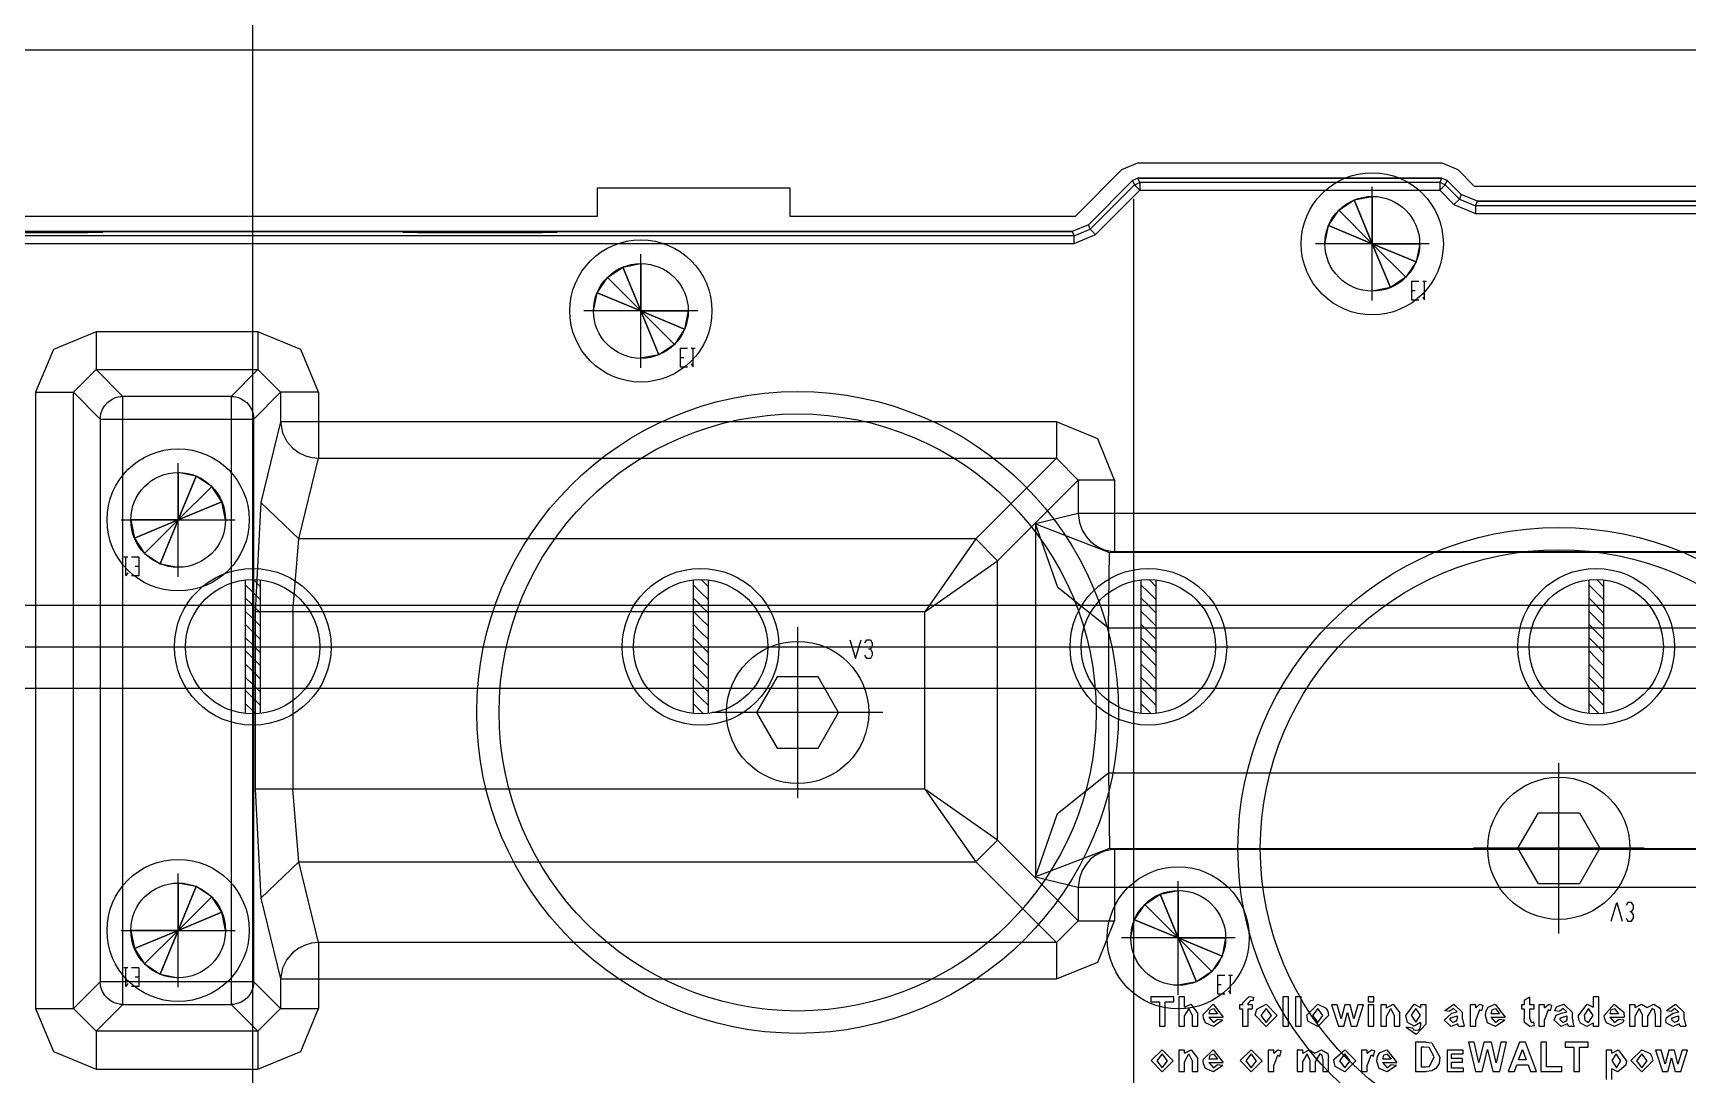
# Model space of a CAD drawing. Header units: millimetres. Extents: x -1 to 1014, y -756 to 757.
# Drawn here: x 175.8 to 235.4, y 315 to 352.5 of the extents above; entities that cross this region are included whole.
import ezdxf

# ---------------------------------------------------------------- set-up
doc = ezdxf.new("R2010")
doc.units = ezdxf.units.MM

# ---------------------------------------------------------------- blocks, each defined once
blk = doc.blocks.new('blockName2')
for points in [[(183.715, 26.3369), (183.715, 408.81)], [(101.803, 351.856), (265.628, 351.856)], [(214.988, 347.54), (215.567, 347.78)], [(215.567, 347.78), (226.498, 347.78)], [(226.498, 347.78), (227.077, 347.54)], [(213.317, 345.863), (214.988, 347.54)], [(215.567, 347.235), (215.374, 347.155)], [(215.567, 347.235), (215.374, 347.155)], [(226.497, 347.235), (215.567, 347.235)], [(215.635, 347.073), (215.567, 347.235)], [(215.567, 347.235), (226.497, 347.235)], [(226.497, 347.235), (226.43, 347.073)], [(226.69, 347.155), (226.497, 347.235)], [(226.69, 347.155), (226.497, 347.235)], [(227.077, 347.54), (227.668, 346.946)], [(196.118, 346.891), (203.042, 346.891)], [(196.118, 345.863), (196.118, 346.891)], [(203.042, 346.891), (203.042, 345.863)], [(215.374, 347.155), (213.784, 345.558)], [(215.374, 347.155), (213.784, 345.558)], [(215.442, 346.993), (213.851, 345.396)], [(214.044, 345.203), (215.635, 346.8)], [(215.374, 347.155), (215.442, 346.993)], [(215.44, 346.99), (215.635, 346.8)], [(215.442, 346.993), (215.635, 347.073)], [(226.43, 347.073), (215.635, 347.073)], [(215.635, 347.073), (215.635, 346.8)], [(215.635, 346.8), (226.43, 346.8)], [(224, 342.827), (224, 346.92)], [(226.623, 346.993), (226.43, 347.073)], [(226.43, 347.073), (226.43, 346.8)], [(226.625, 346.991), (226.43, 346.8)], [(226.43, 346.8), (226.941, 346.287)], [(226.623, 346.993), (226.69, 347.155)], [(227.134, 346.479), (226.623, 346.993)], [(227.202, 346.641), (226.69, 347.155)], [(227.202, 346.641), (226.69, 347.155)], [(227.202, 346.641), (227.134, 346.479)], [(227.781, 346.401), (227.202, 346.641)], [(227.781, 346.401), (227.202, 346.641)], [(227.668, 346.946), (241.332, 346.946)], [(215.406, 346.485), (215.406, 243.087)], [(227.134, 346.479), (226.941, 346.287)], [(226.941, 346.287), (227.713, 345.966)], [(227.134, 346.479), (227.713, 346.239)], [(227.713, 346.239), (227.781, 346.401)], [(241.287, 346.239), (227.713, 346.239)], [(227.713, 346.239), (227.713, 345.966)], [(241.219, 346.401), (227.781, 346.401)], [(227.781, 346.401), (241.219, 346.401)], [(171.312, 345.863), (196.118, 345.863)], [(203.042, 345.863), (213.317, 345.863)], [(213.784, 345.558), (213.205, 345.317)], [(213.784, 345.558), (213.205, 345.317)], [(213.272, 345.155), (213.851, 345.396)], [(213.851, 345.396), (213.784, 345.558)], [(214.044, 345.203), (213.851, 345.396)], [(227.713, 345.966), (241.287, 345.966)], [(213.272, 345.155), (154.159, 345.155)], [(154.159, 344.883), (213.272, 344.883)], [(213.205, 345.317), (154.226, 345.317)], [(173.302, 345.277), (177.773, 345.277)], [(177.773, 345.277), (178.318, 345.296)], [(178.318, 345.298), (178.863, 345.317)], [(178.863, 345.317), (188.568, 345.317)], [(188.568, 345.317), (189.113, 345.298)], [(189.113, 345.296), (189.658, 345.277)], [(189.658, 345.277), (194.129, 345.277)], [(194.129, 345.277), (194.674, 345.296)], [(194.674, 345.298), (195.219, 345.317)], [(195.219, 345.317), (213.205, 345.317)], [(213.205, 345.317), (213.272, 345.155)], [(213.272, 344.883), (214.044, 345.203)], [(213.272, 344.883), (213.272, 345.155)], [(226.047, 344.873), (221.954, 344.873)], [(197.681, 340.41), (197.681, 344.503)], [(225.412, 343.528), (225.412, 342.857), (225.681, 342.857)], [(225.412, 343.528), (225.681, 343.528)], [(225.412, 343.193), (225.547, 343.193)], [(225.815, 342.969), (225.882, 342.857), (225.882, 343.528)], [(225.815, 343.528), (225.949, 343.528)], [(199.727, 342.456), (195.634, 342.456)], [(178.078, 341.706), (176.539, 341.07), (175.902, 339.531)], [(183.901, 341.706), (178.078, 341.706)], [(178.078, 341.706), (178.078, 340.347)], [(186.077, 339.531), (185.44, 341.07), (183.901, 341.706)], [(183.901, 341.706), (183.901, 340.347)], [(199.093, 341.111), (199.093, 340.44), (199.361, 340.44)], [(199.093, 341.111), (199.361, 341.111)], [(199.093, 340.776), (199.227, 340.776)], [(199.496, 340.552), (199.563, 340.44), (199.563, 341.111)], [(199.496, 341.111), (199.63, 341.111)], [(177.262, 339.531), (178.078, 340.347)], [(178.078, 340.347), (183.901, 340.347)], [(179.041, 339.383), (178.078, 340.347)], [(183.901, 340.347), (182.938, 339.383)], [(183.901, 340.347), (184.717, 339.531)], [(175.902, 339.531), (175.902, 317.352)], [(175.902, 339.531), (177.262, 339.531)], [(177.262, 317.352), (177.262, 339.531)], [(177.262, 339.531), (178.226, 338.567)], [(183.753, 338.567), (184.717, 339.531)], [(184.717, 339.531), (184.717, 338.464)], [(186.077, 339.531), (184.717, 339.531)], [(186.077, 339.531), (186.077, 337.154)], [(178.226, 338.567), (178.249, 338.758), (178.308, 338.92), (178.388, 339.053), (178.482, 339.158), (178.582, 339.239), (178.682, 339.298), (178.78, 339.339), (178.872, 339.365), (178.958, 339.378), (179.041, 339.383)], [(179.041, 317.5), (179.041, 339.383)], [(182.938, 339.383), (179.041, 339.383)], [(182.938, 339.383), (182.938, 317.5)], [(182.938, 339.383), (183.025, 339.378), (183.109, 339.364), (183.201, 339.338), (183.298, 339.297), (183.398, 339.239), (183.497, 339.159), (183.59, 339.054), (183.671, 338.921), (183.73, 338.758), (183.753, 338.567)], [(178.226, 338.567), (178.226, 318.315)], [(178.226, 338.567), (183.753, 338.567)], [(183.753, 318.315), (183.753, 338.567)], [(184.717, 338.464), (184.009, 335.561)], [(212.632, 338.464), (184.717, 338.464)], [(184.717, 338.464), (184.786, 338.076), (184.943, 337.761), (185.152, 337.521), (185.382, 337.351), (185.616, 337.24), (185.843, 337.178), (186.077, 337.154)], [(214.728, 336.368), (214.123, 337.859), (212.632, 338.464)], [(212.632, 338.464), (212.632, 337.154)], [(185.369, 334.251), (186.077, 337.154)], [(186.077, 337.154), (212.632, 337.154)], [(212.632, 337.154), (209.729, 334.251)], [(212.632, 337.154), (213.418, 336.368)], [(181.03, 332.89), (181.03, 336.983)], [(210.515, 333.465), (213.418, 336.368)], [(213.418, 336.368), (213.418, 335.164)], [(214.728, 336.368), (213.418, 336.368)], [(214.728, 336.368), (214.728, 333.804)], [(184.009, 335.561), (183.802, 331.631)], [(185.369, 334.251), (184.009, 335.561)], [(178.983, 334.937), (183.076, 334.937)], [(213.418, 335.164), (211.884, 334.79)], [(214.504, 331.047), (212.68, 332.506), (211.884, 334.79)], [(211.884, 334.79), (214.543, 333.765)], [(211.884, 334.79), (211.884, 322.092)], [(254.59, 335.164), (213.418, 335.164)], [(213.418, 335.164), (213.462, 334.838), (213.563, 334.564), (213.699, 334.342), (213.854, 334.169), (214.015, 334.038), (214.175, 333.942), (214.329, 333.877), (214.474, 333.835), (214.605, 333.813), (214.728, 333.804)], [(185.162, 331.631), (185.369, 334.251)], [(209.729, 334.251), (185.369, 334.251)], [(209.729, 334.251), (207.895, 331.631)], [(210.515, 333.465), (209.729, 334.251)], [(179.215, 333.592), (179.081, 333.592)], [(179.215, 333.032), (179.148, 332.92), (179.148, 333.592)], [(179.618, 333.592), (179.618, 332.92), (179.349, 332.92)], [(179.618, 333.592), (179.349, 333.592)], [(214.504, 331.047), (214.543, 333.765)], [(214.543, 333.765), (214.568, 333.765)], [(214.568, 333.765), (214.728, 333.804)], [(254.59, 333.765), (214.568, 333.765)], [(214.728, 333.804), (254.59, 333.804)], [(179.618, 333.256), (179.483, 333.256)], [(207.895, 331.631), (210.515, 333.465)], [(210.515, 323.418), (210.515, 333.465)], [(183.447, 332.773), (183.447, 327.969)], [(183.447, 332.606), (183.715, 332.338)], [(183.715, 332.338), (183.984, 332.069)], [(183.741, 332.787), (183.984, 332.544)], [(183.984, 332.773), (183.984, 327.969)], [(199.561, 332.773), (199.561, 327.969)], [(199.561, 332.606), (199.829, 332.338)], [(199.829, 332.338), (200.098, 332.069)], [(199.855, 332.787), (200.098, 332.544)], [(200.098, 332.773), (200.098, 327.969)], [(215.675, 332.773), (215.675, 327.969)], [(215.675, 332.606), (215.943, 332.338)], [(215.943, 332.338), (216.212, 332.069)], [(215.969, 332.787), (216.212, 332.544)], [(216.212, 332.773), (216.212, 327.969)], [(231.789, 332.773), (231.789, 327.969)], [(231.789, 332.606), (232.057, 332.338)], [(232.057, 332.338), (232.326, 332.069)], [(232.083, 332.787), (232.326, 332.544)], [(232.326, 332.773), (232.326, 327.969)], [(96.4318, 331.864), (270.999, 331.864)], [(183.447, 332.131), (183.714, 331.864)], [(183.714, 331.864), (183.715, 331.863)], [(183.715, 331.863), (183.984, 331.594)], [(199.561, 332.131), (199.828, 331.864)], [(199.828, 331.864), (199.829, 331.863)], [(199.829, 331.863), (200.098, 331.594)], [(215.675, 332.131), (215.942, 331.864)], [(215.942, 331.864), (215.943, 331.863)], [(215.943, 331.863), (216.212, 331.594)], [(231.789, 332.131), (232.056, 331.864)], [(232.056, 331.864), (232.057, 331.863)], [(232.057, 331.863), (232.326, 331.594)], [(183.447, 331.657), (183.715, 331.388)], [(183.447, 331.182), (183.715, 330.913)], [(183.715, 331.388), (183.984, 331.12)], [(207.895, 331.631), (183.802, 331.631)], [(183.802, 331.631), (183.802, 325.252)], [(185.162, 331.631), (185.162, 325.252)], [(199.561, 331.657), (199.829, 331.388)], [(199.561, 331.182), (199.829, 330.913)], [(199.829, 331.388), (200.098, 331.12)], [(207.895, 325.252), (207.895, 331.631)], [(215.675, 331.657), (215.943, 331.388)], [(215.675, 331.182), (215.943, 330.913)], [(215.943, 331.388), (216.212, 331.12)], [(231.789, 331.657), (232.057, 331.388)], [(231.789, 331.182), (232.057, 330.913)], [(232.057, 331.388), (232.326, 331.12)], [(183.447, 330.707), (183.715, 330.439)], [(183.715, 330.913), (183.984, 330.645)], [(199.561, 330.707), (199.829, 330.439)], [(199.829, 330.913), (200.098, 330.645)], [(203.321, 331.077), (203.321, 324.938)], [(205.201, 330.627), (205.403, 329.955), (205.604, 330.627)], [(205.739, 330.515), (205.806, 330.627), (205.94, 330.627), (206.007, 330.515), (206.007, 330.403), (205.94, 330.291), (205.873, 330.291)], [(214.504, 331.047), (214.504, 325.836)], [(214.568, 331.046), (214.504, 331.047)], [(254.59, 331.046), (214.568, 331.046)], [(215.675, 330.707), (215.943, 330.439)], [(215.943, 330.913), (216.212, 330.645)], [(231.789, 330.707), (232.057, 330.439)], [(232.057, 330.913), (232.326, 330.645)], [(96.4318, 330.371), (272.492, 330.371)], [(183.447, 330.232), (183.715, 329.964)], [(183.715, 330.439), (183.783, 330.371)], [(183.715, 329.964), (183.984, 329.695)], [(183.783, 330.371), (183.984, 330.17)], [(199.561, 330.232), (199.829, 329.964)], [(199.829, 330.439), (199.897, 330.371)], [(199.829, 329.964), (200.098, 329.695)], [(199.897, 330.371), (200.098, 330.17)], [(205.94, 330.291), (206.007, 330.179), (206.007, 330.067), (205.94, 329.955), (205.806, 329.955), (205.739, 330.067)], [(215.675, 330.232), (215.943, 329.964)], [(215.943, 330.439), (216.011, 330.371)], [(215.943, 329.964), (216.212, 329.695)], [(216.011, 330.371), (216.212, 330.17)], [(231.789, 330.232), (232.057, 329.964)], [(232.057, 330.439), (232.125, 330.371)], [(232.057, 329.964), (232.326, 329.695)], [(232.125, 330.371), (232.326, 330.17)], [(183.447, 329.758), (183.715, 329.489)], [(183.715, 329.489), (183.984, 329.221)], [(199.561, 329.758), (199.829, 329.489)], [(199.829, 329.489), (200.098, 329.221)], [(215.675, 329.758), (215.943, 329.489)], [(215.943, 329.489), (216.212, 329.221)], [(231.789, 329.758), (232.057, 329.489)], [(232.057, 329.489), (232.326, 329.221)], [(96.4318, 328.878), (270.999, 328.878)], [(183.447, 329.283), (183.715, 329.014)], [(183.447, 328.808), (183.715, 328.54)], [(183.715, 329.014), (183.852, 328.878)], [(183.852, 328.878), (183.984, 328.746)], [(199.561, 329.283), (199.829, 329.014)], [(199.561, 328.808), (199.829, 328.54)], [(199.829, 329.014), (199.966, 328.878)], [(199.966, 328.878), (200.098, 328.746)], [(202.582, 329.287), (201.844, 328.008), (202.582, 326.728), (204.059, 326.728), (204.798, 328.008), (204.059, 329.287), (202.582, 329.287)], [(215.675, 329.283), (215.943, 329.014)], [(215.675, 328.808), (215.943, 328.54)], [(215.943, 329.014), (216.08, 328.878)], [(216.08, 328.878), (216.212, 328.746)], [(231.789, 329.283), (232.057, 329.014)], [(231.789, 328.808), (232.057, 328.54)], [(232.057, 329.014), (232.194, 328.878)], [(232.194, 328.878), (232.326, 328.746)], [(183.447, 328.333), (183.715, 328.065)], [(183.715, 328.54), (183.984, 328.271)], [(199.561, 328.333), (199.829, 328.065)], [(199.829, 328.54), (200.098, 328.271)], [(215.675, 328.333), (215.943, 328.065)], [(215.943, 328.54), (216.212, 328.271)], [(231.789, 328.333), (232.057, 328.065)], [(232.057, 328.54), (232.326, 328.271)], [(183.715, 328.065), (183.821, 327.96)], [(199.829, 328.065), (199.935, 327.96)], [(206.39, 328.008), (200.251, 328.008)], [(215.943, 328.065), (216.048, 327.96)], [(232.057, 328.065), (232.162, 327.96)], [(211.884, 322.092), (212.679, 324.376), (214.504, 325.836)], [(214.504, 325.836), (214.543, 323.118)], [(214.504, 325.836), (214.568, 325.836)], [(214.568, 325.836), (254.59, 325.836)], [(230.714, 320.05), (230.714, 326.189)], [(183.802, 325.252), (184.009, 321.321)], [(207.895, 325.252), (183.802, 325.252)], [(185.369, 322.631), (185.162, 325.252)], [(207.895, 325.252), (209.729, 322.631)], [(210.515, 323.418), (207.895, 325.252)], [(229.976, 321.841), (229.237, 323.12), (229.976, 324.399), (231.453, 324.399), (232.191, 323.12), (231.453, 321.841), (229.976, 321.841)], [(209.729, 322.631), (210.515, 323.418)], [(213.418, 320.515), (210.515, 323.418)], [(214.543, 323.118), (211.884, 322.092)], [(214.728, 323.078), (214.6, 323.069), (214.471, 323.047), (214.327, 323.005), (214.174, 322.939), (214.014, 322.845), (213.854, 322.714), (213.7, 322.541), (213.564, 322.319), (213.462, 322.045), (213.418, 321.718)], [(214.568, 323.117), (214.543, 323.118)], [(214.568, 323.117), (254.59, 323.117)], [(214.728, 323.078), (214.568, 323.117)], [(254.59, 323.078), (214.728, 323.078)], [(214.728, 323.078), (214.728, 320.515)], [(233.784, 323.12), (227.645, 323.12)], [(181.03, 318.119), (181.03, 322.212)], [(185.369, 322.631), (184.009, 321.321)], [(185.369, 322.631), (209.729, 322.631)], [(186.077, 319.729), (185.369, 322.631)], [(209.729, 322.631), (212.632, 319.729)], [(211.884, 322.092), (213.418, 321.718)], [(213.418, 321.718), (254.59, 321.718)], [(213.418, 321.718), (213.418, 320.515)], [(217.018, 317.85), (217.018, 321.943)], [(184.009, 321.321), (184.717, 318.419)], [(232.595, 320.5), (232.797, 321.172), (232.998, 320.5)], [(233.334, 320.836), (233.401, 320.948), (233.401, 321.06), (233.334, 321.172), (233.199, 321.172), (233.132, 321.06)], [(212.632, 318.419), (214.123, 319.023), (214.728, 320.515)], [(213.418, 320.515), (212.632, 319.729)], [(213.418, 320.515), (214.728, 320.515)], [(233.132, 320.612), (233.199, 320.5), (233.334, 320.5), (233.401, 320.612), (233.401, 320.724), (233.334, 320.836), (233.267, 320.836)], [(178.983, 320.165), (183.076, 320.165)], [(219.064, 319.897), (214.971, 319.897)], [(186.077, 319.729), (185.832, 319.703), (185.604, 319.638), (185.374, 319.527), (185.146, 319.357), (184.941, 319.118), (184.785, 318.804), (184.717, 318.419)], [(212.632, 319.729), (186.077, 319.729)], [(186.077, 319.729), (186.077, 317.352)], [(212.632, 319.729), (212.632, 318.419)], [(179.215, 318.82), (179.081, 318.82)], [(179.215, 318.261), (179.148, 318.149), (179.148, 318.82)], [(179.618, 318.82), (179.618, 318.149), (179.349, 318.149)], [(179.618, 318.82), (179.349, 318.82)], [(178.226, 318.315), (177.262, 317.352)], [(183.753, 318.315), (178.226, 318.315)], [(179.041, 317.5), (178.954, 317.505), (178.87, 317.519), (178.778, 317.544), (178.681, 317.585), (178.582, 317.644), (178.482, 317.724), (178.389, 317.829), (178.308, 317.962), (178.249, 318.124), (178.226, 318.315)], [(179.618, 318.485), (179.483, 318.485)], [(183.753, 318.315), (183.73, 318.125), (183.671, 317.962), (183.591, 317.829), (183.497, 317.724), (183.397, 317.644), (183.297, 317.585), (183.199, 317.544), (183.107, 317.518), (183.021, 317.504), (182.938, 317.5)], [(184.717, 317.352), (183.753, 318.315)], [(184.717, 318.419), (212.632, 318.419)], [(184.717, 318.419), (184.717, 317.352)], [(218.43, 318.552), (218.43, 317.881), (218.698, 317.881)], [(218.43, 318.552), (218.698, 318.552)], [(218.43, 318.216), (218.564, 318.216)], [(218.832, 317.992), (218.9, 317.881), (218.9, 318.552)], [(218.832, 318.552), (218.967, 318.552)], [(178.078, 316.536), (179.041, 317.5)], [(179.041, 317.5), (182.938, 317.5)], [(182.938, 317.5), (183.901, 316.536)], [(216.031, 317.778), (216.031, 317.601)], [(216.858, 317.778), (216.031, 317.778)], [(216.031, 317.601), (216.343, 317.601)], [(216.343, 317.601), (216.343, 316.72)], [(216.547, 316.72), (216.547, 317.601)], [(216.547, 317.601), (216.858, 317.601)], [(216.858, 317.601), (216.858, 317.778)], [(217.246, 317.778), (217.043, 317.778)], [(217.043, 317.778), (217.043, 316.72)], [(217.246, 317.403), (217.246, 317.778)], [(217.246, 317.403), (217.471, 317.506)], [(217.471, 317.506), (217.721, 317.171)], [(217.92, 317.141), (218.272, 317.506)], [(218.272, 317.506), (218.638, 317.045)], [(219.332, 317.493), (219.224, 317.493)], [(219.224, 317.493), (219.224, 317.344)], [(219.332, 317.548), (219.569, 317.791)], [(219.332, 317.548), (219.332, 317.493)], [(219.621, 317.642), (219.536, 317.545)], [(219.536, 317.493), (219.536, 317.545)], [(219.685, 317.493), (219.536, 317.493)], [(219.569, 317.791), (219.739, 317.766)], [(219.719, 317.63), (219.621, 317.642)], [(219.685, 317.344), (219.685, 317.493)], [(219.719, 317.63), (219.739, 317.766)], [(219.849, 317.333), (220.18, 317.506)], [(220.18, 317.506), (220.574, 317.108)], [(220.989, 317.778), (220.786, 317.778)], [(220.786, 317.778), (220.786, 316.72)], [(220.989, 316.72), (220.989, 317.778)], [(221.445, 317.778), (221.242, 317.778)], [(221.242, 317.778), (221.242, 316.72)], [(221.445, 316.72), (221.445, 317.778)], [(221.643, 317.117), (222.036, 317.506)], [(222.036, 317.506), (222.338, 317.372)], [(222.733, 317.493), (222.533, 317.493)], [(222.533, 317.493), (222.779, 316.72)], [(222.879, 316.986), (222.733, 317.493)], [(223.012, 317.493), (222.879, 316.986)], [(223.21, 317.493), (223.012, 317.493)], [(223.34, 316.986), (223.21, 317.493)], [(223.486, 317.493), (223.34, 316.986)], [(223.44, 316.72), (223.685, 317.493)], [(223.685, 317.493), (223.486, 317.493)], [(224.06, 317.778), (223.856, 317.778)], [(223.856, 317.778), (223.856, 317.601)], [(223.856, 317.601), (224.06, 317.601)], [(224.06, 317.493), (223.856, 317.493)], [(223.856, 317.493), (223.856, 316.72)], [(224.06, 317.601), (224.06, 317.778)], [(224.06, 316.72), (224.06, 317.493)], [(224.515, 317.493), (224.312, 317.493)], [(224.312, 317.493), (224.312, 316.72)], [(224.515, 317.381), (224.75, 317.506)], [(224.515, 317.381), (224.515, 317.493)], [(224.75, 317.506), (224.99, 317.198)], [(225.202, 317.109), (225.509, 317.506)], [(225.509, 317.506), (225.731, 317.386)], [(225.934, 317.493), (225.731, 317.493)], [(225.731, 317.493), (225.731, 317.386)], [(225.934, 316.809), (225.934, 317.493)], [(226.615, 317.289), (226.938, 317.506)], [(226.938, 317.506), (227.252, 317.21)], [(227.721, 317.493), (227.518, 317.493)], [(227.518, 317.493), (227.518, 316.72)], [(227.721, 317.385), (227.875, 317.506)], [(227.721, 317.385), (227.721, 317.493)], [(227.875, 317.506), (227.993, 317.464)], [(227.945, 317.27), (227.993, 317.464)], [(228.093, 317.269), (228.173, 317.403)], [(228.173, 317.403), (228.421, 317.506)], [(228.421, 317.506), (228.787, 317.045)], [(229.468, 317.493), (229.373, 317.493)], [(229.373, 317.493), (229.373, 317.344)], [(229.672, 317.764), (229.468, 317.642)], [(229.468, 317.642), (229.468, 317.493)], [(229.672, 317.493), (229.672, 317.764)], [(229.821, 317.493), (229.672, 317.493)], [(229.821, 317.344), (229.821, 317.493)], [(230.195, 317.493), (229.992, 317.493)], [(229.992, 317.493), (229.992, 316.72)], [(230.195, 317.385), (230.349, 317.506)], [(230.195, 317.385), (230.195, 317.493)], [(230.349, 317.506), (230.466, 317.464)], [(230.419, 317.27), (230.466, 317.464)], [(230.569, 317.289), (230.628, 317.41)], [(230.628, 317.41), (230.893, 317.506)], [(230.893, 317.506), (231.207, 317.21)], [(231.418, 317.109), (231.732, 317.506)], [(231.732, 317.506), (231.947, 317.401)], [(232.151, 317.778), (231.947, 317.778)], [(231.947, 317.778), (231.947, 317.401)], [(232.151, 316.72), (232.151, 317.778)], [(232.349, 317.101), (232.702, 317.506)], [(232.702, 317.506), (233.052, 317.224)], [(233.455, 317.493), (233.252, 317.493)], [(233.252, 317.493), (233.252, 316.72)], [(233.455, 317.389), (233.685, 317.506)], [(233.455, 317.389), (233.455, 317.493)], [(233.685, 317.506), (233.892, 317.389)], [(233.892, 317.389), (234.126, 317.506)], [(234.126, 317.506), (234.357, 317.371)], [(234.589, 317.289), (234.912, 317.506)], [(234.912, 317.506), (235.226, 317.21)], [(175.902, 317.352), (176.539, 315.813), (178.078, 315.176)], [(175.902, 317.352), (177.262, 317.352)], [(178.078, 316.536), (177.262, 317.352)], [(183.901, 315.176), (185.44, 315.813), (186.077, 317.352)], [(184.717, 317.352), (183.901, 316.536)], [(184.717, 317.352), (186.077, 317.352)], [(217.401, 317.357), (217.246, 317.109)], [(217.246, 316.72), (217.246, 317.109)], [(217.518, 317.13), (217.401, 317.357)], [(217.518, 317.13), (217.518, 316.72)], [(217.721, 316.72), (217.721, 317.171)], [(217.919, 317.101), (217.92, 317.141)], [(217.927, 317.004), (217.919, 317.101)], [(217.995, 316.837), (217.927, 317.004)], [(218.291, 316.706), (217.995, 316.837)], [(218.122, 317.045), (218.29, 316.855)], [(218.122, 317.045), (218.638, 317.045)], [(218.126, 317.167), (218.169, 317.306)], [(218.434, 317.167), (218.126, 317.167)], [(218.169, 317.306), (218.281, 317.357)], [(218.281, 317.357), (218.434, 317.167)], [(218.29, 316.855), (218.421, 316.964)], [(218.624, 316.937), (218.291, 316.706)], [(218.624, 316.937), (218.421, 316.964)], [(219.224, 317.344), (219.332, 317.344)], [(219.332, 317.344), (219.332, 316.72)], [(219.536, 317.344), (219.685, 317.344)], [(219.536, 316.72), (219.536, 317.344)], [(219.788, 317.117), (219.849, 317.333)], [(220.182, 316.706), (219.788, 317.117)], [(220.182, 317.357), (219.991, 317.106)], [(219.991, 317.106), (220.182, 316.855)], [(220.371, 317.108), (220.182, 317.357)], [(220.574, 317.108), (220.182, 316.706)], [(220.182, 316.855), (220.371, 317.108)], [(221.686, 316.905), (221.643, 317.117)], [(222.037, 316.706), (221.686, 316.905)], [(222.037, 317.357), (221.846, 317.106)], [(221.846, 317.106), (222.037, 316.855)], [(222.226, 317.108), (222.037, 317.357)], [(222.43, 317.108), (222.037, 316.706)], [(222.037, 316.855), (222.226, 317.108)], [(222.338, 317.372), (222.405, 317.258)], [(222.405, 317.258), (222.43, 317.108)], [(222.978, 316.72), (223.109, 317.217)], [(223.109, 317.217), (223.243, 316.72)], [(224.515, 317.072), (224.67, 317.357)], [(224.515, 316.72), (224.515, 317.072)], [(224.787, 317.116), (224.67, 317.357)], [(224.787, 317.116), (224.787, 316.72)], [(224.99, 316.72), (224.99, 317.198)], [(225.269, 316.851), (225.202, 317.109)], [(225.502, 316.72), (225.269, 316.851)], [(225.565, 317.357), (225.405, 317.116)], [(225.405, 317.116), (225.562, 316.869)], [(225.731, 316.849), (225.502, 316.72)], [(225.562, 316.869), (225.731, 317.111)], [(225.731, 317.111), (225.565, 317.357)], [(225.934, 316.809), (225.578, 316.421)], [(225.731, 316.849), (225.731, 316.738)], [(226.588, 316.938), (226.858, 317.184)], [(226.841, 316.706), (226.588, 316.938)], [(226.615, 317.289), (226.791, 317.262)], [(226.918, 317.357), (226.791, 317.262)], [(226.791, 316.955), (226.828, 317.023)], [(226.897, 316.855), (226.791, 316.955)], [(226.828, 317.023), (227.049, 317.086)], [(227.077, 316.81), (226.841, 316.706)], [(226.858, 317.184), (227.052, 317.236)], [(226.996, 316.89), (226.897, 316.855)], [(227.05, 317.236), (226.918, 317.357)], [(227.041, 316.953), (226.996, 316.89)], [(227.049, 317.048), (227.041, 316.953)], [(227.049, 317.086), (227.049, 317.048)], [(227.084, 316.785), (227.077, 316.81)], [(227.252, 316.973), (227.252, 317.21)], [(227.252, 316.973), (227.306, 316.72)], [(227.853, 317.303), (227.721, 316.949)], [(227.721, 316.72), (227.721, 316.949)], [(227.885, 317.299), (227.853, 317.303)], [(227.945, 317.27), (227.885, 317.299)], [(228.069, 317.101), (228.093, 317.269)], [(228.144, 316.837), (228.069, 317.101)], [(228.44, 316.706), (228.144, 316.837)], [(228.272, 317.045), (228.44, 316.855)], [(228.272, 317.045), (228.787, 317.045)], [(228.276, 317.167), (228.319, 317.306)], [(228.584, 317.167), (228.276, 317.167)], [(228.319, 317.306), (228.431, 317.357)], [(228.431, 317.357), (228.584, 317.167)], [(228.44, 316.855), (228.57, 316.964)], [(228.774, 316.937), (228.44, 316.706)], [(228.774, 316.937), (228.57, 316.964)], [(229.373, 317.344), (229.468, 317.344)], [(229.468, 317.344), (229.468, 317.001)], [(229.475, 316.855), (229.468, 317.001)], [(229.671, 316.706), (229.475, 316.855)], [(229.672, 317.344), (229.821, 317.344)], [(229.672, 317.011), (229.672, 317.344)], [(229.73, 316.855), (229.672, 317.011)], [(229.73, 316.855), (229.814, 316.875)], [(229.834, 316.733), (229.814, 316.875)], [(230.326, 317.303), (230.195, 316.949)], [(230.195, 316.72), (230.195, 316.949)], [(230.389, 317.287), (230.326, 317.303)], [(230.419, 317.27), (230.389, 317.287)], [(230.542, 316.938), (230.621, 317.113)], [(230.795, 316.706), (230.542, 316.938)], [(230.569, 317.289), (230.746, 317.262)], [(230.621, 317.113), (230.813, 317.184)], [(230.872, 317.357), (230.746, 317.262)], [(230.746, 316.955), (230.783, 317.023)], [(230.852, 316.855), (230.746, 316.955)], [(230.783, 317.023), (231.003, 317.086)], [(231.031, 316.81), (230.795, 316.706)], [(230.813, 317.184), (231.006, 317.236)], [(230.95, 316.89), (230.852, 316.855)], [(231.004, 317.236), (230.872, 317.357)], [(230.996, 316.953), (230.95, 316.89)], [(231.003, 317.048), (230.996, 316.953)], [(231.003, 317.086), (231.003, 317.048)], [(231.038, 316.785), (231.031, 316.81)], [(231.207, 316.973), (231.207, 317.21)], [(231.207, 316.973), (231.225, 316.798)], [(231.225, 316.798), (231.261, 316.72)], [(231.437, 316.952), (231.418, 317.109)], [(231.493, 316.831), (231.437, 316.952)], [(231.721, 316.706), (231.493, 316.831)], [(231.785, 317.357), (231.622, 317.121)], [(231.622, 317.121), (231.654, 316.937)], [(231.654, 316.937), (231.786, 316.855)], [(231.947, 316.831), (231.721, 316.706)], [(231.947, 317.101), (231.785, 317.357)], [(231.786, 316.855), (231.947, 317.101)], [(231.947, 316.831), (231.947, 316.72)], [(232.356, 317.004), (232.349, 317.101)], [(232.425, 316.837), (232.356, 317.004)], [(232.72, 316.706), (232.425, 316.837)], [(232.552, 317.045), (232.72, 316.855)], [(232.552, 317.045), (233.067, 317.045)], [(232.556, 317.167), (232.599, 317.306)], [(232.864, 317.167), (232.556, 317.167)], [(232.599, 317.306), (232.711, 317.357)], [(232.711, 317.357), (232.864, 317.167)], [(232.72, 316.855), (232.85, 316.964)], [(233.014, 316.853), (232.72, 316.706)], [(233.054, 316.937), (232.85, 316.964)], [(233.054, 316.937), (233.014, 316.853)], [(233.052, 317.224), (233.067, 317.045)], [(233.608, 317.357), (233.455, 317.097)], [(233.455, 316.72), (233.455, 317.097)], [(233.713, 317.146), (233.608, 317.357)], [(233.713, 317.146), (233.713, 316.72)], [(234.067, 317.357), (233.916, 317.093)], [(233.916, 316.72), (233.916, 317.093)], [(234.153, 317.313), (234.067, 317.357)], [(234.174, 317.164), (234.153, 317.313)], [(234.174, 317.164), (234.174, 316.72)], [(234.357, 317.371), (234.378, 317.212)], [(234.378, 316.72), (234.378, 317.212)], [(234.562, 316.938), (234.582, 317.037)], [(234.581, 316.841), (234.562, 316.938)], [(234.815, 316.706), (234.581, 316.841)], [(234.582, 317.037), (234.832, 317.184)], [(234.589, 317.289), (234.765, 317.262)], [(234.892, 317.357), (234.765, 317.262)], [(234.765, 316.955), (234.803, 317.023)], [(234.872, 316.855), (234.765, 316.955)], [(234.803, 317.023), (235.023, 317.086)], [(235.051, 316.81), (234.815, 316.706)], [(234.832, 317.184), (235.026, 317.236)], [(234.97, 316.89), (234.872, 316.855)], [(235.024, 317.236), (234.892, 317.357)], [(235.016, 316.953), (234.97, 316.89)], [(235.023, 317.048), (235.016, 316.953)], [(235.023, 317.086), (235.023, 317.048)], [(235.058, 316.785), (235.051, 316.81)], [(235.226, 316.973), (235.226, 317.21)], [(235.226, 316.973), (235.281, 316.72)], [(183.901, 316.536), (178.078, 316.536)], [(178.078, 316.536), (178.078, 315.176)], [(183.901, 316.536), (183.901, 315.176)], [(216.343, 316.72), (216.547, 316.72)], [(217.043, 316.72), (217.246, 316.72)], [(217.518, 316.72), (217.721, 316.72)], [(219.332, 316.72), (219.536, 316.72)], [(220.786, 316.72), (220.989, 316.72)], [(221.242, 316.72), (221.445, 316.72)], [(222.779, 316.72), (222.978, 316.72)], [(223.243, 316.72), (223.44, 316.72)], [(223.856, 316.72), (224.06, 316.72)], [(224.312, 316.72), (224.515, 316.72)], [(224.787, 316.72), (224.99, 316.72)], [(225.228, 316.655), (225.229, 316.679)], [(225.578, 316.421), (225.228, 316.655)], [(225.459, 316.652), (225.229, 316.679)], [(225.459, 316.652), (225.485, 316.593)], [(225.485, 316.593), (225.571, 316.571)], [(225.571, 316.571), (225.684, 316.594)], [(225.684, 316.594), (225.722, 316.645)], [(225.722, 316.645), (225.731, 316.738)], [(227.103, 316.72), (227.084, 316.785)], [(227.103, 316.72), (227.306, 316.72)], [(227.518, 316.72), (227.721, 316.72)], [(229.834, 316.733), (229.671, 316.706)], [(229.992, 316.72), (230.195, 316.72)], [(231.058, 316.72), (231.038, 316.785)], [(231.058, 316.72), (231.261, 316.72)], [(231.947, 316.72), (232.151, 316.72)], [(233.252, 316.72), (233.455, 316.72)], [(233.713, 316.72), (233.916, 316.72)], [(234.174, 316.72), (234.378, 316.72)], [(235.077, 316.72), (235.058, 316.785)], [(235.077, 316.72), (235.281, 316.72)], [(216.045, 315.481), (216.437, 315.871)], [(216.438, 315.722), (216.248, 315.471)], [(216.437, 315.871), (216.831, 315.473)], [(216.628, 315.472), (216.438, 315.722)], [(217.246, 315.857), (217.043, 315.857)], [(217.043, 315.857), (217.043, 315.084)], [(217.246, 315.746), (217.481, 315.871)], [(217.246, 315.746), (217.246, 315.857)], [(217.246, 315.436), (217.401, 315.722)], [(217.518, 315.481), (217.401, 315.722)], [(217.481, 315.871), (217.721, 315.562)], [(217.922, 315.533), (218.272, 315.871)], [(218.126, 315.532), (218.169, 315.671)], [(218.169, 315.671), (218.281, 315.722)], [(218.272, 315.871), (218.638, 315.41)], [(218.281, 315.722), (218.434, 315.532)], [(219.251, 315.481), (219.643, 315.871)], [(219.644, 315.722), (219.454, 315.471)], [(219.643, 315.871), (220.037, 315.473)], [(219.834, 315.472), (219.644, 315.722)], [(220.249, 315.857), (220.249, 315.084)], [(220.452, 315.857), (220.249, 315.857)], [(220.452, 315.749), (220.606, 315.871)], [(220.452, 315.749), (220.452, 315.857)], [(220.584, 315.667), (220.452, 315.313)], [(220.676, 315.634), (220.584, 315.667)], [(220.606, 315.871), (220.724, 315.828)], [(220.676, 315.634), (220.724, 315.828)], [(221.499, 315.857), (221.296, 315.857)], [(221.296, 315.857), (221.296, 315.084)], [(221.499, 315.754), (221.729, 315.871)], [(221.499, 315.754), (221.499, 315.857)], [(221.652, 315.722), (221.499, 315.462)], [(221.757, 315.51), (221.652, 315.722)], [(221.729, 315.871), (221.936, 315.754)], [(221.936, 315.754), (222.17, 315.871)], [(222.111, 315.722), (221.96, 315.457)], [(222.197, 315.678), (222.111, 315.722)], [(222.17, 315.871), (222.401, 315.735)], [(222.218, 315.528), (222.197, 315.678)], [(222.401, 315.735), (222.422, 315.576)], [(222.621, 315.518), (223.012, 315.871)], [(223.013, 315.722), (222.823, 315.471)], [(223.012, 315.871), (223.406, 315.473)], [(223.203, 315.472), (223.013, 315.722)], [(223.821, 315.857), (223.618, 315.857)], [(223.618, 315.857), (223.618, 315.084)], [(223.821, 315.749), (223.975, 315.871)], [(223.821, 315.749), (223.821, 315.857)], [(223.952, 315.667), (223.821, 315.313)], [(223.985, 315.663), (223.952, 315.667)], [(223.975, 315.871), (224.092, 315.828)], [(224.045, 315.634), (223.985, 315.663)], [(224.045, 315.634), (224.092, 315.828)], [(224.168, 315.465), (224.193, 315.634)], [(224.193, 315.634), (224.273, 315.768)], [(224.273, 315.768), (224.521, 315.871)], [(224.375, 315.532), (224.419, 315.671)], [(224.419, 315.671), (224.53, 315.722)], [(224.521, 315.871), (224.887, 315.41)], [(224.53, 315.722), (224.684, 315.532)], [(225.554, 316.142), (225.554, 315.084)], [(225.942, 316.142), (225.554, 316.142)], [(225.858, 315.966), (225.758, 315.966)], [(225.758, 315.966), (225.758, 315.26)], [(226.042, 315.956), (225.858, 315.966)], [(225.942, 316.142), (226.143, 316.122)], [(226.232, 315.613), (226.042, 315.956)], [(226.06, 315.271), (226.232, 315.613)], [(226.143, 316.122), (226.436, 315.603)], [(227.273, 315.854), (226.701, 315.854)], [(226.701, 315.854), (226.701, 315.084)], [(226.849, 315.725), (227.273, 315.725)], [(226.849, 315.558), (226.849, 315.725)], [(227.273, 315.725), (227.273, 315.854)], [(227.672, 316.142), (227.464, 316.142)], [(227.464, 316.142), (227.717, 315.084)], [(227.837, 315.415), (227.672, 316.142)], [(228.011, 316.142), (227.837, 315.415)], [(227.959, 315.084), (228.149, 315.875)], [(228.288, 316.142), (228.011, 316.142)], [(228.149, 315.875), (228.333, 315.084)], [(228.461, 315.403), (228.288, 316.142)], [(228.625, 316.142), (228.461, 315.403)], [(228.585, 315.084), (228.833, 316.142)], [(228.833, 316.142), (228.625, 316.142)], [(229.296, 316.142), (228.896, 315.084)], [(229.266, 315.505), (229.404, 315.884)], [(229.511, 316.142), (229.296, 316.142)], [(229.404, 315.884), (229.543, 315.505)], [(229.913, 315.084), (229.511, 316.142)], [(230.274, 316.142), (230.07, 316.142)], [(230.07, 316.142), (230.07, 315.084)], [(230.274, 315.26), (230.274, 316.142)], [(231.774, 316.142), (230.946, 316.142)], [(230.946, 316.142), (230.946, 315.966)], [(230.946, 315.966), (231.258, 315.966)], [(231.258, 315.966), (231.258, 315.084)], [(231.462, 315.966), (231.774, 315.966)], [(231.462, 315.084), (231.462, 315.966)], [(231.774, 315.966), (231.774, 316.142)], [(232.414, 315.857), (232.414, 314.799)], [(232.617, 315.857), (232.414, 315.857)], [(232.617, 315.746), (232.843, 315.871)], [(232.617, 315.746), (232.617, 315.857)], [(232.782, 315.722), (232.617, 315.484)], [(232.943, 315.473), (232.782, 315.722)], [(232.843, 315.871), (233.146, 315.475)], [(233.303, 315.481), (233.696, 315.871)], [(233.697, 315.722), (233.507, 315.471)], [(233.696, 315.871), (233.999, 315.737)], [(233.887, 315.472), (233.697, 315.722)], [(233.999, 315.737), (234.066, 315.622)], [(234.066, 315.622), (234.09, 315.473)], [(234.393, 315.857), (234.193, 315.857)], [(234.193, 315.857), (234.439, 315.084)], [(234.539, 315.351), (234.393, 315.857)], [(234.672, 315.857), (234.539, 315.351)], [(234.87, 315.857), (234.672, 315.857)], [(235, 315.351), (234.87, 315.857)], [(235.146, 315.857), (235, 315.351)], [(235.1, 315.084), (235.346, 315.857)], [(235.346, 315.857), (235.146, 315.857)], [(178.078, 315.176), (183.901, 315.176)], [(216.439, 315.071), (216.045, 315.481)], [(216.248, 315.471), (216.438, 315.22)], [(216.438, 315.22), (216.628, 315.472)], [(216.831, 315.473), (216.439, 315.071)], [(217.043, 315.084), (217.246, 315.084)], [(217.246, 315.084), (217.246, 315.436)], [(217.518, 315.481), (217.518, 315.084)], [(217.518, 315.084), (217.721, 315.084)], [(217.721, 315.084), (217.721, 315.562)], [(217.919, 315.465), (217.922, 315.533)], [(217.927, 315.369), (217.919, 315.465)], [(217.995, 315.201), (217.927, 315.369)], [(218.291, 315.071), (217.995, 315.201)], [(218.122, 315.41), (218.29, 315.22)], [(218.122, 315.41), (218.638, 315.41)], [(218.434, 315.532), (218.126, 315.532)], [(218.29, 315.22), (218.421, 315.328)], [(218.624, 315.301), (218.291, 315.071)], [(218.624, 315.301), (218.421, 315.328)], [(219.645, 315.071), (219.251, 315.481)], [(219.454, 315.471), (219.644, 315.22)], [(219.644, 315.22), (219.834, 315.472)], [(220.037, 315.473), (219.645, 315.071)], [(220.249, 315.084), (220.452, 315.084)], [(220.452, 315.084), (220.452, 315.313)], [(221.296, 315.084), (221.499, 315.084)], [(221.499, 315.084), (221.499, 315.462)], [(221.757, 315.51), (221.757, 315.084)], [(221.757, 315.084), (221.96, 315.084)], [(221.96, 315.084), (221.96, 315.457)], [(222.218, 315.528), (222.218, 315.084)], [(222.218, 315.084), (222.422, 315.084)], [(222.422, 315.084), (222.422, 315.576)], [(222.62, 315.481), (222.621, 315.518)], [(222.663, 315.269), (222.62, 315.481)], [(223.013, 315.071), (222.663, 315.269)], [(222.823, 315.471), (223.013, 315.22)], [(223.406, 315.473), (223.013, 315.071)], [(223.013, 315.22), (223.203, 315.472)], [(223.618, 315.084), (223.821, 315.084)], [(223.821, 315.084), (223.821, 315.313)], [(224.244, 315.201), (224.168, 315.465)], [(224.54, 315.071), (224.244, 315.201)], [(224.372, 315.41), (224.54, 315.22)], [(224.372, 315.41), (224.887, 315.41)], [(224.684, 315.532), (224.375, 315.532)], [(224.54, 315.22), (224.67, 315.328)], [(224.873, 315.301), (224.54, 315.071)], [(224.873, 315.301), (224.67, 315.328)], [(225.554, 315.084), (225.954, 315.084)], [(225.758, 315.26), (225.925, 315.26)], [(225.925, 315.26), (226.06, 315.271)], [(226.142, 315.107), (225.954, 315.084)], [(226.291, 315.191), (226.142, 315.107)], [(226.404, 315.378), (226.291, 315.191)], [(226.436, 315.603), (226.404, 315.378)], [(226.701, 315.084), (227.283, 315.084)], [(227.243, 315.558), (226.849, 315.558)], [(226.849, 315.429), (227.243, 315.429)], [(226.849, 315.212), (226.849, 315.429)], [(227.283, 315.212), (226.849, 315.212)], [(227.243, 315.429), (227.243, 315.558)], [(227.283, 315.084), (227.283, 315.212)], [(227.717, 315.084), (227.959, 315.084)], [(228.333, 315.084), (228.585, 315.084)], [(228.896, 315.084), (229.113, 315.084)], [(229.113, 315.084), (229.202, 315.328)], [(229.202, 315.328), (229.608, 315.328)], [(229.543, 315.505), (229.266, 315.505)], [(229.608, 315.328), (229.697, 315.084)], [(229.697, 315.084), (229.913, 315.084)], [(230.07, 315.084), (230.816, 315.084)], [(230.816, 315.26), (230.274, 315.26)], [(230.816, 315.084), (230.816, 315.26)], [(231.258, 315.084), (231.462, 315.084)], [(232.617, 315.484), (232.785, 315.22)], [(232.834, 315.071), (232.617, 315.181)], [(232.617, 314.799), (232.617, 315.181)], [(232.785, 315.22), (232.943, 315.473)], [(233.127, 315.316), (232.834, 315.071)], [(233.146, 315.475), (233.127, 315.316)], [(233.697, 315.071), (233.303, 315.481)], [(233.507, 315.471), (233.697, 315.22)], [(234.09, 315.473), (233.697, 315.071)], [(233.697, 315.22), (233.887, 315.472)], [(234.439, 315.084), (234.638, 315.084)], [(234.638, 315.084), (234.769, 315.581)], [(234.769, 315.581), (234.904, 315.084)], [(234.904, 315.084), (235.1, 315.084)]]:
    blk.add_lwpolyline(points)
for points in [[(223.348, 346.449), (224, 346.579), (224, 344.873), (224, 344.873)], [(222.425, 345.526), (222.794, 346.079), (224, 344.873), (224, 344.873)], [(222.794, 346.079), (223.348, 346.449), (224, 344.873), (224, 344.873)], [(222.295, 344.873), (222.425, 345.526), (224, 344.873), (224, 344.873)], [(225.706, 344.873), (225.576, 344.221), (224, 344.873), (224, 344.873)], [(225.576, 344.221), (225.206, 343.668), (224, 344.873), (224, 344.873)], [(225.206, 343.668), (224.653, 343.298), (224, 344.873), (224, 344.873)], [(224.653, 343.298), (224, 343.168), (224, 344.873), (224, 344.873)], [(196.105, 343.109), (196.475, 343.662), (197.681, 342.456), (197.681, 342.456)], [(196.475, 343.662), (197.028, 344.032), (197.681, 342.456), (197.681, 342.456)], [(197.028, 344.032), (197.681, 344.162), (197.681, 342.456), (197.681, 342.456)], [(195.975, 342.456), (196.105, 343.109), (197.681, 342.456), (197.681, 342.456)], [(199.386, 342.456), (199.256, 341.804), (197.681, 342.456), (197.681, 342.456)], [(199.256, 341.804), (198.887, 341.25), (197.681, 342.456), (197.681, 342.456)], [(198.887, 341.25), (198.333, 340.881), (197.681, 342.456), (197.681, 342.456)], [(198.333, 340.881), (197.681, 340.751), (197.681, 342.456), (197.681, 342.456)], [(181.682, 336.512), (181.03, 336.642), (181.03, 334.937), (181.03, 334.937)], [(182.236, 336.142), (181.682, 336.512), (181.03, 334.937), (181.03, 334.937)], [(182.605, 335.589), (182.236, 336.142), (181.03, 334.937), (181.03, 334.937)], [(182.735, 334.937), (182.605, 335.589), (181.03, 334.937), (181.03, 334.937)], [(179.324, 334.937), (179.454, 334.284), (181.03, 334.937), (181.03, 334.937)], [(179.454, 334.284), (179.824, 333.731), (181.03, 334.937), (181.03, 334.937)], [(179.824, 333.731), (180.377, 333.361), (181.03, 334.937), (181.03, 334.937)], [(180.377, 333.361), (181.03, 333.231), (181.03, 334.937), (181.03, 334.937)], [(181.682, 321.741), (181.03, 321.871), (181.03, 320.165), (181.03, 320.165)], [(182.236, 321.371), (181.682, 321.741), (181.03, 320.165), (181.03, 320.165)], [(216.365, 321.472), (217.018, 321.602), (217.018, 319.897), (217.018, 319.897)], [(182.605, 320.818), (182.236, 321.371), (181.03, 320.165), (181.03, 320.165)], [(215.442, 320.549), (215.812, 321.103), (217.018, 319.897), (217.018, 319.897)], [(215.812, 321.103), (216.365, 321.472), (217.018, 319.897), (217.018, 319.897)], [(182.735, 320.165), (182.605, 320.818), (181.03, 320.165), (181.03, 320.165)], [(215.312, 319.897), (215.442, 320.549), (217.018, 319.897), (217.018, 319.897)], [(179.324, 320.165), (179.454, 319.513), (181.03, 320.165), (181.03, 320.165)], [(179.454, 319.513), (179.824, 318.96), (181.03, 320.165), (181.03, 320.165)], [(179.824, 318.96), (180.377, 318.59), (181.03, 320.165), (181.03, 320.165)], [(180.377, 318.59), (181.03, 318.46), (181.03, 320.165), (181.03, 320.165)], [(218.723, 319.897), (218.593, 319.244), (217.018, 319.897), (217.018, 319.897)], [(218.593, 319.244), (218.223, 318.691), (217.018, 319.897), (217.018, 319.897)], [(218.223, 318.691), (217.67, 318.321), (217.018, 319.897), (217.018, 319.897)], [(217.67, 318.321), (217.018, 318.191), (217.018, 319.897), (217.018, 319.897)]]:
    blk.add_lwpolyline(points, close=True)
for centre, radius in [((224, 344.873), 2.5581), ((224, 344.873), 1.7054), ((197.681, 342.456), 2.5581), ((197.681, 342.456), 1.7054), ((203.321, 328.008), 11.5483), ((203.321, 328.008), 10.7426), ((181.03, 334.937), 2.5581), ((181.03, 334.937), 1.7054), ((230.714, 323.12), 11.5483), ((230.714, 323.12), 10.7426), ((183.715, 330.371), 2.8199), ((199.829, 330.371), 2.8199), ((215.943, 330.371), 2.8199), ((232.057, 330.371), 2.8199), ((183.715, 330.371), 2.4171), ((199.829, 330.371), 2.4171), ((215.943, 330.371), 2.4171), ((232.057, 330.371), 2.4171), ((203.321, 328.008), 2.5581), ((230.714, 323.12), 2.5581), ((181.03, 320.165), 2.5581), ((217.018, 319.897), 2.5581), ((181.03, 320.165), 1.7054), ((217.018, 319.897), 1.7054)]:
    blk.add_circle(centre, radius)

msp = doc.modelspace()

# ---------------------------------------------------------------- block references
msp.add_blockref('blockName2', (0, 0))

doc.saveas('drawing.dxf')
